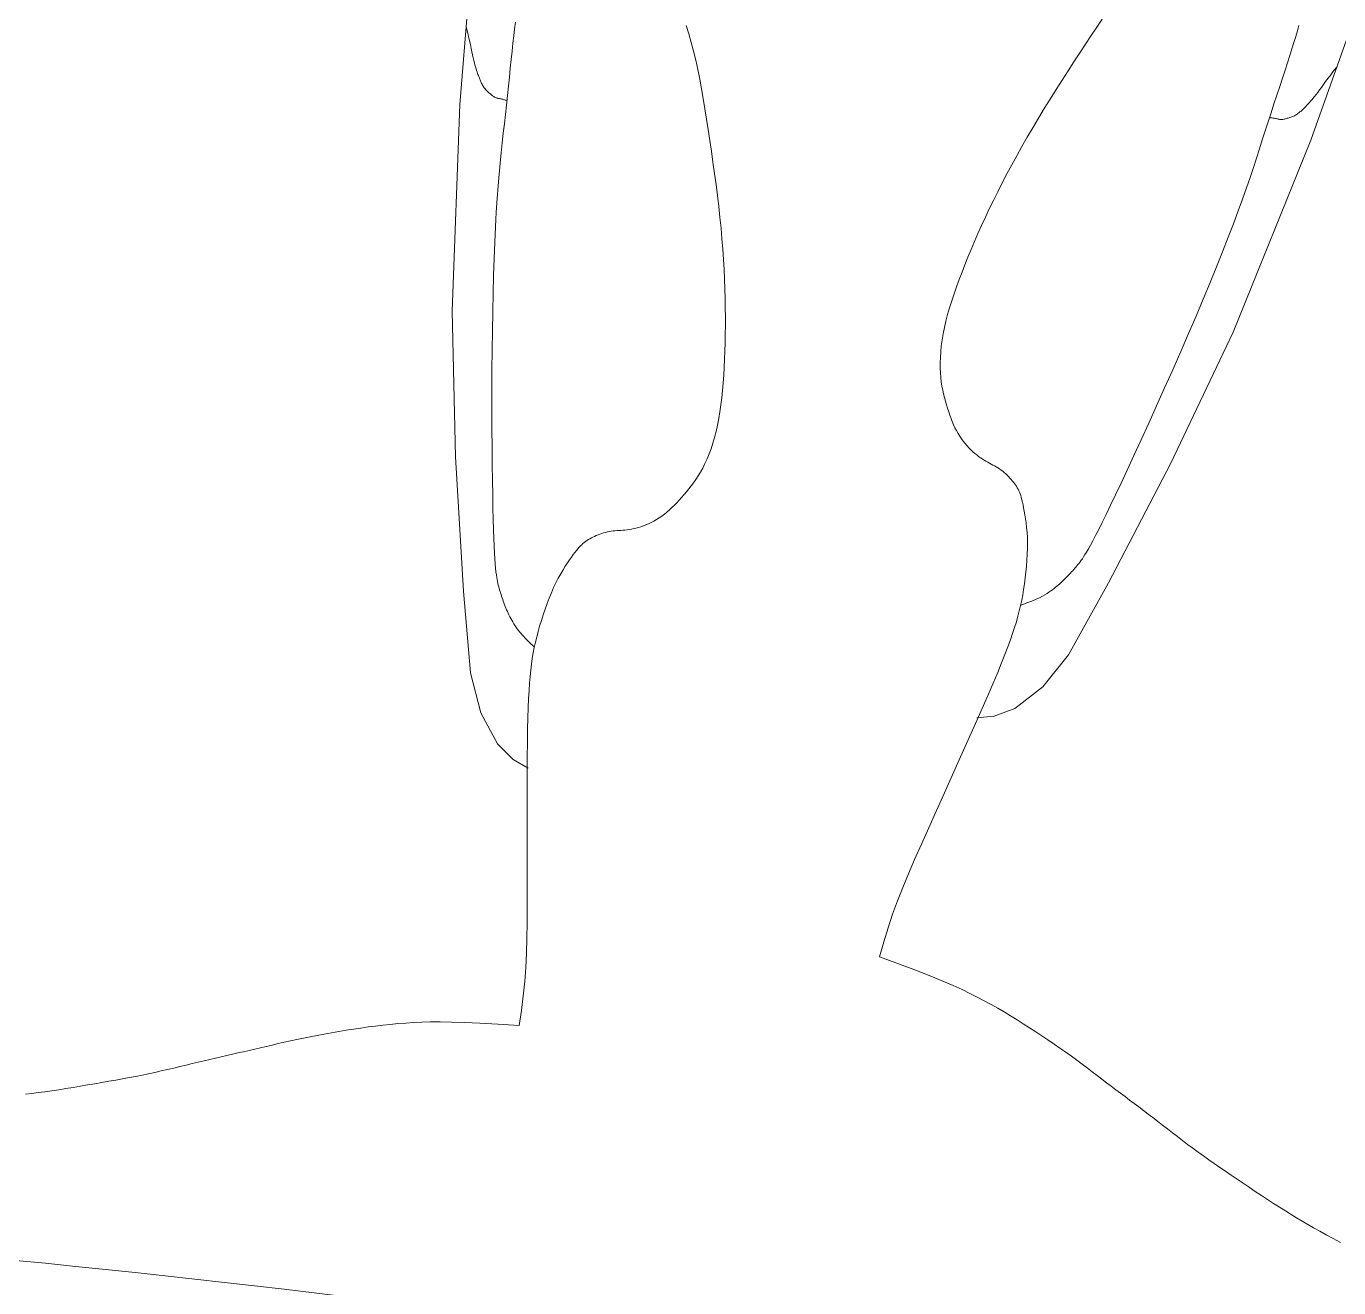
# Model space of a CAD drawing. Header units: millimetres. Extents: x 580 to 1830, y 656 to 1501.
# Drawn here: x 735.82 to 755.39, y 1367.17 to 1385.98 of the extents above; entities that cross this region are included whole.
import ezdxf

# ---------------------------------------------------------------- set-up
doc = ezdxf.new("R2010")
doc.units = ezdxf.units.MM
doc.layers.add('cableado telecomunicaciones', color=7, linetype='Continuous', true_color=0xe679fc)
doc.layers.add('instalacion electrica', color=160, linetype='Continuous', lineweight=30)
doc.layers.add('mobiliario', color=253, linetype='Continuous', lineweight=15)

# ---------------------------------------------------------------- blocks, each defined once
blk = doc.blocks.new('bloque nuevo reunion')
at = {"color": 253}
for p, q in [((2.85307, -0.26968, 0), (2.85614, -0.23125, 0)), ((2.87309, -0.23998, 0), (2.8728, -0.24235, 0)), ((2.93568, -0.24419, 0), (2.93475, -0.24118, 0)), ((3.08284, -0.24183, 0), (3.08486, -0.23891, 0)), ((3.1558, -0.24124, 0), (3.15523, -0.24317, 0)), ((2.8558, -0.24347, 0), (2.85531, -0.24168, 0)), ((2.85623, -0.24513, 0), (2.8558, -0.24347, 0)), ((2.85659, -0.24668, 0), (2.85623, -0.24513, 0)), ((2.87251, -0.24488, 0), (2.87221, -0.24756, 0)), ((2.8728, -0.24235, 0), (2.87251, -0.24488, 0)), ((2.93657, -0.2473, 0), (2.93568, -0.24419, 0)), ((3.07877, -0.24792, 0), (3.08081, -0.24484, 0)), ((3.08081, -0.24484, 0), (3.08284, -0.24183, 0)), ((3.15462, -0.24521, 0), (3.15397, -0.24736, 0)), ((3.15523, -0.24317, 0), (3.15462, -0.24521, 0)), ((2.85691, -0.24812, 0), (2.85659, -0.24668, 0)), ((2.85719, -0.24945, 0), (2.85691, -0.24812, 0)), ((2.85744, -0.25068, 0), (2.85719, -0.24945, 0)), ((2.85766, -0.25181, 0), (2.85744, -0.25068, 0)), ((2.8719, -0.25043, 0), (2.87158, -0.25344, 0)), ((2.87221, -0.24756, 0), (2.8719, -0.25043, 0)), ((2.93741, -0.2505, 0), (2.93657, -0.2473, 0)), ((2.93819, -0.25377, 0), (2.93741, -0.2505, 0)), ((3.0767, -0.25108, 0), (3.07877, -0.24792, 0)), ((3.15326, -0.24964, 0), (3.1525, -0.25207, 0)), ((3.15397, -0.24736, 0), (3.15326, -0.24964, 0)), ((3.16009, -0.28265, 0), (3.17301, -0.24632, 0)), ((2.85788, -0.25285, 0), (2.85766, -0.25181, 0)), ((2.8581, -0.2538, 0), (2.85788, -0.25285, 0)), ((2.85832, -0.25467, 0), (2.8581, -0.2538, 0)), ((2.85853, -0.25546, 0), (2.85832, -0.25467, 0)), ((2.85873, -0.25618, 0), (2.85853, -0.25546, 0)), ((2.87158, -0.25344, 0), (2.87126, -0.25659, 0)), ((2.93892, -0.25712, 0), (2.93819, -0.25377, 0)), ((3.0725, -0.25761, 0), (3.07461, -0.25431, 0)), ((3.07461, -0.25431, 0), (3.0767, -0.25108, 0)), ((3.15168, -0.25464, 0), (3.15079, -0.25738, 0)), ((3.1525, -0.25207, 0), (3.15168, -0.25464, 0)), ((2.85893, -0.25682, 0), (2.85873, -0.25618, 0)), ((2.85912, -0.25741, 0), (2.85893, -0.25682, 0)), ((2.8593, -0.25794, 0), (2.85912, -0.25741, 0)), ((2.85946, -0.25841, 0), (2.8593, -0.25794, 0)), ((2.85961, -0.25885, 0), (2.85946, -0.25841, 0)), ((2.85975, -0.25924, 0), (2.85961, -0.25885, 0)), ((2.85988, -0.2596, 0), (2.85975, -0.25924, 0)), ((2.86, -0.25993, 0), (2.85988, -0.2596, 0)), ((2.86012, -0.26025, 0), (2.86, -0.25993, 0)), ((2.86024, -0.26055, 0), (2.86012, -0.26025, 0)), ((2.87093, -0.25983, 0), (2.87058, -0.26315, 0)), ((2.87126, -0.25659, 0), (2.87093, -0.25983, 0)), ((2.93961, -0.26054, 0), (2.93892, -0.25712, 0)), ((3.07036, -0.26096, 0), (3.0725, -0.25761, 0)), ((3.14984, -0.26026, 0), (3.14885, -0.26326, 0)), ((3.15079, -0.25738, 0), (3.14984, -0.26026, 0)), ((3.16541, -0.26141, 0), (3.16629, -0.26022, 0)), ((3.16629, -0.26022, 0), (3.16725, -0.25896, 0)), ((3.16725, -0.25896, 0), (3.16832, -0.25761, 0)), ((3.16832, -0.25761, 0), (3.16951, -0.25619, 0)), ((2.86036, -0.26085, 0), (2.86024, -0.26055, 0)), ((2.86049, -0.26115, 0), (2.86036, -0.26085, 0)), ((2.86062, -0.26147, 0), (2.86049, -0.26115, 0)), ((2.86077, -0.26178, 0), (2.86062, -0.26147, 0)), ((2.86092, -0.26211, 0), (2.86077, -0.26178, 0)), ((2.86108, -0.26243, 0), (2.86092, -0.26211, 0)), ((2.86126, -0.26275, 0), (2.86108, -0.26243, 0)), ((2.86145, -0.26307, 0), (2.86126, -0.26275, 0)), ((2.86164, -0.26338, 0), (2.86145, -0.26307, 0)), ((2.86185, -0.26368, 0), (2.86164, -0.26338, 0)), ((2.86208, -0.26397, 0), (2.86185, -0.26368, 0)), ((2.86231, -0.26424, 0), (2.86208, -0.26397, 0)), ((2.86256, -0.26451, 0), (2.86231, -0.26424, 0)), ((2.86281, -0.26476, 0), (2.86256, -0.26451, 0)), ((2.86306, -0.26501, 0), (2.86281, -0.26476, 0)), ((2.86332, -0.26524, 0), (2.86306, -0.26501, 0)), ((2.87058, -0.26315, 0), (2.87023, -0.26652, 0)), ((2.94026, -0.26404, 0), (2.93961, -0.26054, 0)), ((2.94088, -0.26761, 0), (2.94026, -0.26404, 0)), ((3.06606, -0.26777, 0), (3.06821, -0.26435, 0)), ((3.06821, -0.26435, 0), (3.07036, -0.26096, 0)), ((3.14885, -0.26326, 0), (3.14783, -0.26636, 0)), ((3.16258, -0.26533, 0), (3.16321, -0.26447, 0)), ((3.16321, -0.26447, 0), (3.16388, -0.26353, 0)), ((3.16388, -0.26353, 0), (3.16461, -0.26251, 0)), ((3.16461, -0.26251, 0), (3.16541, -0.26141, 0)), ((2.85027, -0.34434, 0), (2.85307, -0.26968, 0)), ((2.86358, -0.26547, 0), (2.86332, -0.26524, 0)), ((2.86384, -0.2657, 0), (2.86358, -0.26547, 0)), ((2.8641, -0.26592, 0), (2.86384, -0.2657, 0)), ((2.86436, -0.26614, 0), (2.8641, -0.26592, 0)), ((2.86461, -0.26635, 0), (2.86436, -0.26614, 0)), ((2.86486, -0.26654, 0), (2.86461, -0.26635, 0)), ((2.86511, -0.26673, 0), (2.86486, -0.26654, 0)), ((2.86535, -0.26689, 0), (2.86511, -0.26673, 0)), ((2.86559, -0.26704, 0), (2.86535, -0.26689, 0)), ((2.86582, -0.26716, 0), (2.86559, -0.26704, 0)), ((2.86605, -0.26727, 0), (2.86582, -0.26716, 0)), ((2.86628, -0.26735, 0), (2.86605, -0.26727, 0)), ((2.8665, -0.26741, 0), (2.86628, -0.26735, 0)), ((2.86673, -0.26747, 0), (2.8665, -0.26741, 0)), ((2.86696, -0.26751, 0), (2.86673, -0.26747, 0)), ((2.86719, -0.26756, 0), (2.86696, -0.26751, 0)), ((2.86744, -0.2676, 0), (2.86719, -0.26756, 0)), ((2.86769, -0.26765, 0), (2.86744, -0.2676, 0)), ((2.86796, -0.26771, 0), (2.86769, -0.26765, 0)), ((2.86823, -0.26778, 0), (2.86796, -0.26771, 0)), ((2.86852, -0.26785, 0), (2.86823, -0.26778, 0)), ((2.86881, -0.26793, 0), (2.86852, -0.26785, 0)), ((2.86912, -0.26802, 0), (2.86881, -0.26793, 0)), ((2.86942, -0.26811, 0), (2.86912, -0.26802, 0)), ((2.86973, -0.2682, 0), (2.86942, -0.26811, 0)), ((2.87005, -0.26829, 0), (2.86973, -0.2682, 0)), ((2.87023, -0.26652, 0), (2.86987, -0.26992, 0)), ((2.94149, -0.27126, 0), (2.94088, -0.26761, 0)), ((3.06394, -0.27121, 0), (3.06606, -0.26777, 0)), ((3.14678, -0.26953, 0), (3.14572, -0.27275, 0)), ((3.14783, -0.26636, 0), (3.14678, -0.26953, 0)), ((3.15855, -0.27009, 0), (3.15887, -0.26976, 0)), ((3.15887, -0.26976, 0), (3.15921, -0.26939, 0)), ((3.15921, -0.26939, 0), (3.15959, -0.26898, 0)), ((3.15959, -0.26898, 0), (3.16, -0.26852, 0)), ((3.16, -0.26852, 0), (3.16045, -0.26801, 0)), ((3.16045, -0.26801, 0), (3.16093, -0.26744, 0)), ((3.16093, -0.26744, 0), (3.16145, -0.26681, 0)), ((3.16145, -0.26681, 0), (3.162, -0.26611, 0)), ((3.162, -0.26611, 0), (3.16258, -0.26533, 0)), ((2.8695, -0.27331, 0), (2.86912, -0.27669, 0)), ((2.86987, -0.26992, 0), (2.8695, -0.27331, 0)), ((2.94208, -0.27499, 0), (2.94149, -0.27126, 0)), ((3.06184, -0.27465, 0), (3.06394, -0.27121, 0)), ((3.14572, -0.27275, 0), (3.14466, -0.276, 0)), ((3.14517, -0.27444, 0), (3.14549, -0.27448, 0)), ((3.14549, -0.27448, 0), (3.14581, -0.27453, 0)), ((3.14581, -0.27453, 0), (3.14613, -0.27457, 0)), ((3.14613, -0.27457, 0), (3.14644, -0.27462, 0)), ((3.14644, -0.27462, 0), (3.14674, -0.27466, 0)), ((3.15156, -0.27471, 0), (3.15189, -0.27461, 0)), ((3.15189, -0.27461, 0), (3.15222, -0.27451, 0)), ((3.15222, -0.27451, 0), (3.15255, -0.27441, 0)), ((3.15255, -0.27441, 0), (3.15289, -0.2743, 0)), ((3.15289, -0.2743, 0), (3.15322, -0.27418, 0)), ((3.15322, -0.27418, 0), (3.15355, -0.27405, 0)), ((3.15355, -0.27405, 0), (3.15388, -0.27391, 0)), ((3.15388, -0.27391, 0), (3.15421, -0.27375, 0)), ((3.15421, -0.27375, 0), (3.15453, -0.27358, 0)), ((3.15453, -0.27358, 0), (3.15484, -0.2734, 0)), ((3.15484, -0.2734, 0), (3.15515, -0.2732, 0)), ((3.15515, -0.2732, 0), (3.15545, -0.27298, 0)), ((3.15545, -0.27298, 0), (3.15574, -0.27276, 0)), ((3.15574, -0.27276, 0), (3.15603, -0.27253, 0)), ((3.15603, -0.27253, 0), (3.1563, -0.2723, 0)), ((3.1563, -0.2723, 0), (3.15656, -0.27207, 0)), ((3.15656, -0.27207, 0), (3.15681, -0.27184, 0)), ((3.15681, -0.27184, 0), (3.15705, -0.27161, 0)), ((3.15705, -0.27161, 0), (3.15729, -0.27139, 0)), ((3.15729, -0.27139, 0), (3.15752, -0.27116, 0)), ((3.15752, -0.27116, 0), (3.15776, -0.27092, 0)), ((3.15776, -0.27092, 0), (3.158, -0.27066, 0)), ((3.158, -0.27066, 0), (3.15827, -0.27039, 0)), ((3.15827, -0.27039, 0), (3.15855, -0.27009, 0)), ((2.86912, -0.27669, 0), (2.86874, -0.28009, 0)), ((2.94266, -0.27879, 0), (2.94208, -0.27499, 0)), ((2.94325, -0.28266, 0), (2.94266, -0.27879, 0)), ((3.05778, -0.2815, 0), (3.05978, -0.27809, 0)), ((3.05978, -0.27809, 0), (3.06184, -0.27465, 0)), ((3.14361, -0.27924, 0), (3.14258, -0.28248, 0)), ((3.14466, -0.276, 0), (3.14361, -0.27924, 0)), ((3.14674, -0.27466, 0), (3.14703, -0.27471, 0)), ((3.14703, -0.27471, 0), (3.14731, -0.27476, 0)), ((3.14731, -0.27476, 0), (3.14758, -0.27482, 0)), ((3.14758, -0.27482, 0), (3.14783, -0.27488, 0)), ((3.14783, -0.27488, 0), (3.14807, -0.27494, 0)), ((3.14807, -0.27494, 0), (3.14831, -0.27499, 0)), ((3.14831, -0.27499, 0), (3.14854, -0.27504, 0)), ((3.14854, -0.27504, 0), (3.14876, -0.27509, 0)), ((3.14876, -0.27509, 0), (3.149, -0.27512, 0)), ((3.149, -0.27512, 0), (3.14924, -0.27514, 0)), ((3.14924, -0.27514, 0), (3.14949, -0.27514, 0)), ((3.14949, -0.27514, 0), (3.14975, -0.27512, 0)), ((3.14975, -0.27512, 0), (3.15003, -0.27508, 0)), ((3.15003, -0.27508, 0), (3.15032, -0.27503, 0)), ((3.15032, -0.27503, 0), (3.15061, -0.27497, 0)), ((3.15061, -0.27497, 0), (3.15092, -0.27489, 0)), ((3.15092, -0.27489, 0), (3.15124, -0.2748, 0)), ((3.15124, -0.2748, 0), (3.15156, -0.27471, 0)), ((2.86835, -0.28356, 0), (2.86796, -0.28714, 0)), ((2.86874, -0.28009, 0), (2.86835, -0.28356, 0)), ((2.94383, -0.2866, 0), (2.94325, -0.28266, 0)), ((3.05584, -0.28488, 0), (3.05778, -0.2815, 0)), ((3.1321, -0.35193, 0), (3.16009, -0.28265, 0)), ((3.14258, -0.28248, 0), (3.14154, -0.28574, 0)), ((2.86796, -0.28714, 0), (2.86758, -0.2909, 0)), ((2.9444, -0.29057, 0), (2.94383, -0.2866, 0)), ((3.05216, -0.29153, 0), (3.05397, -0.28822, 0)), ((3.05397, -0.28822, 0), (3.05584, -0.28488, 0)), ((3.14154, -0.28574, 0), (3.14047, -0.28906, 0)), ((2.86758, -0.2909, 0), (2.86721, -0.29487, 0)), ((2.94496, -0.29457, 0), (2.9444, -0.29057, 0)), ((3.05042, -0.29479, 0), (3.05216, -0.29153, 0)), ((3.13936, -0.29249, 0), (3.13817, -0.29607, 0)), ((3.14047, -0.28906, 0), (3.13936, -0.29249, 0)), ((2.86721, -0.29487, 0), (2.86686, -0.29911, 0)), ((2.94549, -0.29858, 0), (2.94496, -0.29457, 0)), ((3.04713, -0.30119, 0), (3.04874, -0.29802, 0)), ((3.04874, -0.29802, 0), (3.05042, -0.29479, 0)), ((3.13817, -0.29607, 0), (3.13688, -0.29985, 0)), ((2.86686, -0.29911, 0), (2.86653, -0.30366, 0)), ((2.946, -0.30258, 0), (2.94549, -0.29858, 0)), ((2.94647, -0.30655, 0), (2.946, -0.30258, 0)), ((3.04558, -0.30432, 0), (3.04713, -0.30119, 0)), ((3.13688, -0.29985, 0), (3.13547, -0.30386, 0)), ((2.86653, -0.30366, 0), (2.86621, -0.30857, 0)), ((2.9469, -0.31049, 0), (2.94647, -0.30655, 0)), ((3.04267, -0.31042, 0), (3.04409, -0.3074, 0)), ((3.04409, -0.3074, 0), (3.04558, -0.30432, 0)), ((3.13547, -0.30386, 0), (3.13391, -0.30815, 0)), ((2.86621, -0.30857, 0), (2.86593, -0.31382, 0)), ((2.94729, -0.31436, 0), (2.9469, -0.31049, 0)), ((3.04131, -0.3134, 0), (3.04267, -0.31042, 0)), ((3.13391, -0.30815, 0), (3.13219, -0.31276, 0)), ((2.86593, -0.31382, 0), (2.86567, -0.31939, 0)), ((2.94763, -0.31818, 0), (2.94729, -0.31436, 0)), ((3.03875, -0.3192, 0), (3.04, -0.31632, 0)), ((3.04, -0.31632, 0), (3.04131, -0.3134, 0)), ((3.13219, -0.31276, 0), (3.1303, -0.31766, 0)), ((2.86567, -0.31939, 0), (2.86543, -0.32526, 0)), ((2.94792, -0.32194, 0), (2.94763, -0.31818, 0)), ((2.94818, -0.32563, 0), (2.94792, -0.32194, 0)), ((3.03755, -0.32203, 0), (3.03875, -0.3192, 0)), ((3.1303, -0.31766, 0), (3.12826, -0.32286, 0)), ((2.86543, -0.32526, 0), (2.86523, -0.33142, 0)), ((2.94839, -0.32925, 0), (2.94818, -0.32563, 0)), ((3.0353, -0.32755, 0), (3.0364, -0.32481, 0)), ((3.0364, -0.32481, 0), (3.03755, -0.32203, 0)), ((3.12826, -0.32286, 0), (3.12607, -0.32831, 0)), ((2.86523, -0.33142, 0), (2.86505, -0.33784, 0)), ((2.94856, -0.33281, 0), (2.94839, -0.32925, 0)), ((3.03325, -0.3329, 0), (3.03425, -0.33025, 0)), ((3.03425, -0.33025, 0), (3.0353, -0.32755, 0)), ((3.12607, -0.32831, 0), (3.12374, -0.33401, 0)), ((2.94869, -0.3363, 0), (2.94856, -0.33281, 0)), ((3.03138, -0.33808, 0), (3.03229, -0.33551, 0)), ((3.03229, -0.33551, 0), (3.03325, -0.3329, 0)), ((3.12374, -0.33401, 0), (3.12127, -0.33994, 0)), ((2.86505, -0.33784, 0), (2.86491, -0.3445, 0)), ((2.94879, -0.33972, 0), (2.94869, -0.3363, 0)), ((2.94885, -0.34306, 0), (2.94879, -0.33972, 0)), ((3.02977, -0.34308, 0), (3.03054, -0.34061, 0)), ((3.03054, -0.34061, 0), (3.03138, -0.33808, 0)), ((3.12127, -0.33994, 0), (3.11868, -0.34608, 0)), ((2.85149, -0.39689, 0), (2.85027, -0.34434, 0)), ((2.86491, -0.3445, 0), (2.86479, -0.35138, 0)), ((2.94888, -0.34633, 0), (2.94885, -0.34306, 0)), ((3.02843, -0.34789, 0), (3.02906, -0.34551, 0)), ((3.02906, -0.34551, 0), (3.02977, -0.34308, 0)), ((2.94884, -0.35267, 0), (2.94888, -0.34953, 0)), ((2.94888, -0.34953, 0), (2.94888, -0.34633, 0)), ((3.02743, -0.3525, 0), (3.02789, -0.35022, 0)), ((3.02789, -0.35022, 0), (3.02843, -0.34789, 0)), ((3.11868, -0.34608, 0), (3.11597, -0.3524, 0)), ((2.86479, -0.35138, 0), (2.86471, -0.35844, 0)), ((2.94878, -0.35574, 0), (2.94884, -0.35267, 0)), ((3.02677, -0.35688, 0), (3.02706, -0.35472, 0)), ((3.02706, -0.35472, 0), (3.02743, -0.3525, 0)), ((3.10949, -0.39937, 0), (3.1321, -0.35193, 0)), ((3.11597, -0.3524, 0), (3.11315, -0.35888, 0)), ((2.86471, -0.35844, 0), (2.86466, -0.36561, 0)), ((2.94857, -0.3617, 0), (2.94869, -0.35875, 0)), ((2.94869, -0.35875, 0), (2.94878, -0.35574, 0)), ((3.02642, -0.36099, 0), (3.02656, -0.35897, 0)), ((3.02656, -0.35897, 0), (3.02677, -0.35688, 0)), ((3.11315, -0.35888, 0), (3.11027, -0.36545, 0)), ((2.94826, -0.36743, 0), (2.94842, -0.36459, 0)), ((2.94842, -0.36459, 0), (2.94857, -0.3617, 0)), ((3.02636, -0.36293, 0), (3.02642, -0.36099, 0)), ((3.02636, -0.36479, 0), (3.02636, -0.36293, 0)), ((2.86466, -0.36561, 0), (2.86464, -0.37279, 0)), ((2.94806, -0.3702, 0), (2.94826, -0.36743, 0)), ((3.02644, -0.36656, 0), (3.02636, -0.36479, 0)), ((3.02657, -0.36824, 0), (3.02644, -0.36656, 0)), ((3.02676, -0.36983, 0), (3.02657, -0.36824, 0)), ((3.11027, -0.36545, 0), (3.10735, -0.37201, 0)), ((2.86464, -0.37279, 0), (2.86464, -0.37988, 0)), ((2.94757, -0.37556, 0), (2.94783, -0.37292, 0)), ((2.94783, -0.37292, 0), (2.94806, -0.3702, 0)), ((3.027, -0.37134, 0), (3.02676, -0.36983, 0)), ((3.02728, -0.3728, 0), (3.027, -0.37134, 0)), ((3.02759, -0.37419, 0), (3.02728, -0.3728, 0)), ((3.10735, -0.37201, 0), (3.10445, -0.37847, 0)), ((2.94691, -0.38065, 0), (2.94727, -0.37814, 0)), ((2.94727, -0.37814, 0), (2.94757, -0.37556, 0)), ((3.02794, -0.37553, 0), (3.02759, -0.37419, 0)), ((3.0283, -0.37684, 0), (3.02794, -0.37553, 0)), ((3.02867, -0.37812, 0), (3.0283, -0.37684, 0)), ((3.02906, -0.37938, 0), (3.02867, -0.37812, 0)), ((3.10445, -0.37847, 0), (3.10161, -0.38476, 0)), ((2.86464, -0.37988, 0), (2.86466, -0.38678, 0)), ((2.94606, -0.38542, 0), (2.94651, -0.38308, 0)), ((2.94651, -0.38308, 0), (2.94691, -0.38065, 0)), ((3.02945, -0.38061, 0), (3.02906, -0.37938, 0)), ((3.02986, -0.38183, 0), (3.02945, -0.38061, 0)), ((3.03028, -0.38301, 0), (3.02986, -0.38183, 0)), ((3.03073, -0.38417, 0), (3.03028, -0.38301, 0)), ((2.86466, -0.38678, 0), (2.8647, -0.39339, 0)), ((2.94497, -0.38987, 0), (2.94554, -0.38769, 0)), ((2.94554, -0.38769, 0), (2.94606, -0.38542, 0)), ((3.0312, -0.38529, 0), (3.03073, -0.38417, 0)), ((3.03171, -0.38638, 0), (3.0312, -0.38529, 0)), ((3.03224, -0.38744, 0), (3.03171, -0.38638, 0)), ((3.03281, -0.38845, 0), (3.03224, -0.38744, 0)), ((3.10161, -0.38476, 0), (3.09887, -0.39078, 0)), ((2.94369, -0.39395, 0), (2.94435, -0.39196, 0)), ((2.94435, -0.39196, 0), (2.94497, -0.38987, 0)), ((3.03342, -0.38943, 0), (3.03281, -0.38845, 0)), ((3.03405, -0.39037, 0), (3.03342, -0.38943, 0)), ((3.0347, -0.39126, 0), (3.03405, -0.39037, 0)), ((3.03538, -0.39211, 0), (3.0347, -0.39126, 0)), ((3.03606, -0.39291, 0), (3.03538, -0.39211, 0)), ((3.03676, -0.39367, 0), (3.03606, -0.39291, 0)), ((3.09887, -0.39078, 0), (3.09626, -0.39644, 0)), ((2.85434, -0.44534, 0), (2.85149, -0.39689, 0)), ((2.8647, -0.39339, 0), (2.86476, -0.39962, 0)), ((2.94149, -0.39934, 0), (2.94225, -0.39765, 0)), ((2.94225, -0.39765, 0), (2.94299, -0.39585, 0)), ((2.94299, -0.39585, 0), (2.94369, -0.39395, 0)), ((3.03745, -0.39438, 0), (3.03676, -0.39367, 0)), ((3.03815, -0.39504, 0), (3.03745, -0.39438, 0)), ((3.03884, -0.39565, 0), (3.03815, -0.39504, 0)), ((3.03953, -0.39621, 0), (3.03884, -0.39565, 0)), ((3.04021, -0.39674, 0), (3.03953, -0.39621, 0)), ((3.04089, -0.39722, 0), (3.04021, -0.39674, 0)), ((3.04156, -0.39767, 0), (3.04089, -0.39722, 0)), ((3.04223, -0.39809, 0), (3.04156, -0.39767, 0)), ((3.09626, -0.39644, 0), (3.09384, -0.40166, 0)), ((2.86476, -0.39962, 0), (2.86483, -0.40538, 0)), ((2.93907, -0.40378, 0), (2.93989, -0.4024, 0)), ((2.93989, -0.4024, 0), (2.9407, -0.40093, 0)), ((2.9407, -0.40093, 0), (2.94149, -0.39934, 0)), ((3.04288, -0.39848, 0), (3.04223, -0.39809, 0)), ((3.04353, -0.39884, 0), (3.04288, -0.39848, 0)), ((3.04416, -0.39919, 0), (3.04353, -0.39884, 0)), ((3.04479, -0.39952, 0), (3.04416, -0.39919, 0)), ((3.04541, -0.39985, 0), (3.04479, -0.39952, 0)), ((3.04602, -0.40018, 0), (3.04541, -0.39985, 0)), ((3.04662, -0.40052, 0), (3.04602, -0.40018, 0)), ((3.04721, -0.40088, 0), (3.04662, -0.40052, 0)), ((3.04779, -0.40126, 0), (3.04721, -0.40088, 0)), ((3.04836, -0.40168, 0), (3.04779, -0.40126, 0)), ((3.04893, -0.40211, 0), (3.04836, -0.40168, 0)), ((3.04948, -0.40258, 0), (3.04893, -0.40211, 0)), ((3.08707, -0.44242, 0), (3.10949, -0.39937, 0)), ((3.09384, -0.40166, 0), (3.09164, -0.40638, 0)), ((2.86483, -0.40538, 0), (2.86491, -0.41058, 0)), ((2.93652, -0.40741, 0), (2.93738, -0.40627, 0)), ((2.93738, -0.40627, 0), (2.93823, -0.40506, 0)), ((2.93823, -0.40506, 0), (2.93907, -0.40378, 0)), ((3.05001, -0.40305, 0), (3.04948, -0.40258, 0)), ((3.05053, -0.40354, 0), (3.05001, -0.40305, 0)), ((3.05103, -0.40404, 0), (3.05053, -0.40354, 0)), ((3.0515, -0.40454, 0), (3.05103, -0.40404, 0)), ((3.05195, -0.40505, 0), (3.0515, -0.40454, 0)), ((3.05238, -0.40554, 0), (3.05195, -0.40505, 0)), ((3.05278, -0.40604, 0), (3.05238, -0.40554, 0)), ((3.05316, -0.40653, 0), (3.05278, -0.40604, 0)), ((3.05351, -0.40703, 0), (3.05316, -0.40653, 0)), ((3.05384, -0.40753, 0), (3.05351, -0.40703, 0)), ((3.09164, -0.40638, 0), (3.08964, -0.4106, 0)), ((2.86491, -0.41058, 0), (2.86501, -0.41525, 0)), ((2.9322, -0.41252, 0), (2.93306, -0.41155, 0)), ((2.93306, -0.41155, 0), (2.93393, -0.41056, 0)), ((2.93393, -0.41056, 0), (2.93479, -0.40955, 0)), ((2.93479, -0.40955, 0), (2.93566, -0.4085, 0)), ((2.93566, -0.4085, 0), (2.93652, -0.40741, 0)), ((3.05415, -0.40805, 0), (3.05384, -0.40753, 0)), ((3.05444, -0.40857, 0), (3.05415, -0.40805, 0)), ((3.05471, -0.40911, 0), (3.05444, -0.40857, 0)), ((3.05496, -0.40967, 0), (3.05471, -0.40911, 0)), ((3.05519, -0.41027, 0), (3.05496, -0.40967, 0)), ((3.05542, -0.41091, 0), (3.05519, -0.41027, 0)), ((3.05563, -0.4116, 0), (3.05542, -0.41091, 0)), ((3.05584, -0.41238, 0), (3.05563, -0.4116, 0)), ((3.08964, -0.4106, 0), (3.08785, -0.41435, 0)), ((2.86501, -0.41525, 0), (2.86511, -0.4194, 0)), ((2.92778, -0.41686, 0), (2.92869, -0.41607, 0)), ((2.92869, -0.41607, 0), (2.92958, -0.41523, 0)), ((2.92958, -0.41523, 0), (2.93046, -0.41436, 0)), ((2.93046, -0.41436, 0), (2.93133, -0.41345, 0)), ((2.93133, -0.41345, 0), (2.9322, -0.41252, 0)), ((3.05605, -0.41324, 0), (3.05584, -0.41238, 0)), ((3.05626, -0.41419, 0), (3.05605, -0.41324, 0)), ((3.05648, -0.41527, 0), (3.05626, -0.41419, 0)), ((3.05671, -0.41647, 0), (3.05648, -0.41527, 0)), ((3.05694, -0.41779, 0), (3.05671, -0.41647, 0)), ((3.08785, -0.41435, 0), (3.08625, -0.41766, 0)), ((2.86511, -0.4194, 0), (2.86522, -0.42308, 0)), ((2.92019, -0.42144, 0), (2.92113, -0.42104, 0)), ((2.92113, -0.42104, 0), (2.92209, -0.42058, 0)), ((2.92209, -0.42058, 0), (2.92305, -0.42008, 0)), ((2.92305, -0.42008, 0), (2.92401, -0.41954, 0)), ((2.92401, -0.41954, 0), (2.92497, -0.41894, 0)), ((2.92497, -0.41894, 0), (2.92592, -0.41829, 0)), ((2.92592, -0.41829, 0), (2.92686, -0.4176, 0)), ((2.92686, -0.4176, 0), (2.92778, -0.41686, 0)), ((3.05716, -0.41922, 0), (3.05694, -0.41779, 0)), ((3.05737, -0.42077, 0), (3.05716, -0.41922, 0)), ((3.05755, -0.42243, 0), (3.05737, -0.42077, 0)), ((3.08482, -0.42057, 0), (3.08355, -0.4231, 0)), ((3.08625, -0.41766, 0), (3.08482, -0.42057, 0)), ((2.86522, -0.42308, 0), (2.86533, -0.42632, 0)), ((2.89996, -0.42647, 0), (2.90051, -0.42617, 0)), ((2.90051, -0.42617, 0), (2.90108, -0.42588, 0)), ((2.90108, -0.42588, 0), (2.90167, -0.4256, 0)), ((2.90167, -0.4256, 0), (2.90229, -0.42533, 0)), ((2.90229, -0.42533, 0), (2.90293, -0.42507, 0)), ((2.90293, -0.42507, 0), (2.90359, -0.42482, 0)), ((2.90359, -0.42482, 0), (2.90426, -0.42458, 0)), ((2.90426, -0.42458, 0), (2.90494, -0.42436, 0)), ((2.90494, -0.42436, 0), (2.90563, -0.42417, 0)), ((2.90563, -0.42417, 0), (2.90632, -0.424, 0)), ((2.90632, -0.424, 0), (2.90702, -0.42386, 0)), ((2.90702, -0.42386, 0), (2.9077, -0.42375, 0)), ((2.9077, -0.42375, 0), (2.90839, -0.42366, 0)), ((2.90839, -0.42366, 0), (2.90908, -0.4236, 0)), ((2.90908, -0.4236, 0), (2.90977, -0.42354, 0)), ((2.90977, -0.42354, 0), (2.91047, -0.42349, 0)), ((2.91047, -0.42349, 0), (2.91117, -0.42345, 0)), ((2.91117, -0.42345, 0), (2.9119, -0.42339, 0)), ((2.9119, -0.42339, 0), (2.91263, -0.42332, 0)), ((2.91263, -0.42332, 0), (2.91339, -0.42324, 0)), ((2.91339, -0.42324, 0), (2.91417, -0.42313, 0)), ((2.91417, -0.42313, 0), (2.91497, -0.42299, 0)), ((2.91497, -0.42299, 0), (2.91578, -0.42282, 0)), ((2.91578, -0.42282, 0), (2.91662, -0.42263, 0)), ((2.91662, -0.42263, 0), (2.91748, -0.42239, 0)), ((2.91748, -0.42239, 0), (2.91836, -0.42212, 0)), ((2.91836, -0.42212, 0), (2.91927, -0.4218, 0)), ((2.91927, -0.4218, 0), (2.92019, -0.42144, 0)), ((3.0577, -0.42418, 0), (3.05755, -0.42243, 0)), ((3.05781, -0.42602, 0), (3.0577, -0.42418, 0)), ((3.05786, -0.42796, 0), (3.05781, -0.42602, 0)), ((3.08243, -0.4253, 0), (3.08145, -0.42718, 0)), ((3.08355, -0.4231, 0), (3.08243, -0.4253, 0)), ((2.86533, -0.42632, 0), (2.86545, -0.42916, 0)), ((2.86545, -0.42916, 0), (2.86558, -0.43161, 0)), ((2.89458, -0.4314, 0), (2.89513, -0.4307, 0)), ((2.89513, -0.4307, 0), (2.89563, -0.43008, 0)), ((2.89563, -0.43008, 0), (2.89611, -0.42953, 0)), ((2.89611, -0.42953, 0), (2.89658, -0.42904, 0)), ((2.89658, -0.42904, 0), (2.89703, -0.4286, 0)), ((2.89703, -0.4286, 0), (2.89749, -0.42819, 0)), ((2.89749, -0.42819, 0), (2.89796, -0.4278, 0)), ((2.89796, -0.4278, 0), (2.89844, -0.42744, 0)), ((2.89844, -0.42744, 0), (2.89893, -0.4271, 0)), ((2.89893, -0.4271, 0), (2.89944, -0.42678, 0)), ((2.89944, -0.42678, 0), (2.89996, -0.42647, 0)), ((3.05779, -0.43205, 0), (3.05785, -0.42997, 0)), ((3.05785, -0.42997, 0), (3.05786, -0.42796, 0)), ((3.07984, -0.43012, 0), (3.07918, -0.43126, 0)), ((3.08059, -0.42878, 0), (3.07984, -0.43012, 0)), ((3.08145, -0.42718, 0), (3.08059, -0.42878, 0)), ((2.86558, -0.43161, 0), (2.86571, -0.43373, 0)), ((2.86571, -0.43373, 0), (2.86583, -0.43554, 0)), ((2.86583, -0.43554, 0), (2.86597, -0.43708, 0)), ((2.89111, -0.43641, 0), (2.89191, -0.43519, 0)), ((2.89191, -0.43519, 0), (2.89266, -0.43408, 0)), ((2.89266, -0.43408, 0), (2.89336, -0.43308, 0)), ((2.89336, -0.43308, 0), (2.894, -0.43219, 0)), ((2.894, -0.43219, 0), (2.89458, -0.4314, 0)), ((3.05751, -0.43631, 0), (3.05767, -0.43417, 0)), ((3.05767, -0.43417, 0), (3.05779, -0.43205, 0)), ((3.07646, -0.43528, 0), (3.07608, -0.43576, 0)), ((3.07684, -0.43478, 0), (3.07646, -0.43528, 0)), ((3.07723, -0.43425, 0), (3.07684, -0.43478, 0)), ((3.07765, -0.43367, 0), (3.07723, -0.43425, 0)), ((3.0781, -0.433, 0), (3.07765, -0.43367, 0)), ((3.07861, -0.4322, 0), (3.0781, -0.433, 0)), ((3.07918, -0.43126, 0), (3.07861, -0.4322, 0)), ((2.86597, -0.43708, 0), (2.8661, -0.43838, 0)), ((2.8661, -0.43838, 0), (2.86624, -0.43948, 0)), ((2.86624, -0.43948, 0), (2.86637, -0.44041, 0)), ((2.8886, -0.44071, 0), (2.88945, -0.43917, 0)), ((2.88945, -0.43917, 0), (2.89029, -0.43774, 0)), ((2.89029, -0.43774, 0), (2.89111, -0.43641, 0)), ((3.05706, -0.4406, 0), (3.0573, -0.43846, 0)), ((3.0573, -0.43846, 0), (3.05751, -0.43631, 0)), ((3.07197, -0.44035, 0), (3.07149, -0.44083, 0)), ((3.07243, -0.43987, 0), (3.07197, -0.44035, 0)), ((3.07289, -0.43939, 0), (3.07243, -0.43987, 0)), ((3.07333, -0.43892, 0), (3.07289, -0.43939, 0)), ((3.07376, -0.43845, 0), (3.07333, -0.43892, 0)), ((3.07417, -0.438, 0), (3.07376, -0.43845, 0)), ((3.07456, -0.43756, 0), (3.07417, -0.438, 0)), ((3.07495, -0.43711, 0), (3.07456, -0.43756, 0)), ((3.07533, -0.43667, 0), (3.07495, -0.43711, 0)), ((3.0757, -0.43622, 0), (3.07533, -0.43667, 0)), ((3.07608, -0.43576, 0), (3.0757, -0.43622, 0)), ((2.86637, -0.44041, 0), (2.86651, -0.44121, 0)), ((2.86651, -0.44121, 0), (2.86665, -0.44191, 0)), ((2.86665, -0.44191, 0), (2.8668, -0.44256, 0)), ((2.8668, -0.44256, 0), (2.86694, -0.44317, 0)), ((2.86694, -0.44317, 0), (2.86709, -0.44376, 0)), ((2.86709, -0.44376, 0), (2.86724, -0.44433, 0)), ((2.86724, -0.44433, 0), (2.8674, -0.4449, 0)), ((2.8674, -0.4449, 0), (2.86757, -0.44546, 0)), ((2.88609, -0.44594, 0), (2.88691, -0.4441, 0)), ((2.88691, -0.4441, 0), (2.88775, -0.44235, 0)), ((2.88775, -0.44235, 0), (2.8886, -0.44071, 0)), ((3.05614, -0.44673, 0), (3.05647, -0.44474, 0)), ((3.05647, -0.44474, 0), (3.05678, -0.4427, 0)), ((3.05678, -0.4427, 0), (3.05706, -0.4406, 0)), ((3.06686, -0.44486, 0), (3.06625, -0.4453, 0)), ((3.06743, -0.44443, 0), (3.06686, -0.44486, 0)), ((3.06798, -0.44399, 0), (3.06743, -0.44443, 0)), ((3.06851, -0.44356, 0), (3.06798, -0.44399, 0)), ((3.06903, -0.44313, 0), (3.06851, -0.44356, 0)), ((3.06953, -0.44269, 0), (3.06903, -0.44313, 0)), ((3.07002, -0.44224, 0), (3.06953, -0.44269, 0)), ((3.07052, -0.44178, 0), (3.07002, -0.44224, 0)), ((3.07101, -0.44131, 0), (3.07052, -0.44178, 0)), ((3.07149, -0.44083, 0), (3.07101, -0.44131, 0)), ((3.07269, -0.46831, 0), (3.08707, -0.44242, 0)), ((2.85686, -0.47485, 0), (2.85434, -0.44534, 0)), ((2.86757, -0.44546, 0), (2.86774, -0.44602, 0)), ((2.86774, -0.44602, 0), (2.86792, -0.44659, 0)), ((2.86792, -0.44659, 0), (2.86811, -0.44717, 0)), ((2.86811, -0.44717, 0), (2.86831, -0.44777, 0)), ((2.86831, -0.44777, 0), (2.86852, -0.44838, 0)), ((2.86852, -0.44838, 0), (2.86874, -0.449, 0)), ((2.86874, -0.449, 0), (2.86897, -0.44963, 0)), ((2.86897, -0.44963, 0), (2.8692, -0.45026, 0)), ((2.88381, -0.45186, 0), (2.88454, -0.44984, 0)), ((2.88454, -0.44984, 0), (2.8853, -0.44786, 0)), ((2.8853, -0.44786, 0), (2.88609, -0.44594, 0)), ((3.05537, -0.45058, 0), (3.05577, -0.44866, 0)), ((3.05766, -0.44965, 0), (3.05555, -0.45041, 0)), ((3.05577, -0.44866, 0), (3.05614, -0.44673, 0)), ((3.05945, -0.44895, 0), (3.05766, -0.44965, 0)), ((3.06095, -0.44831, 0), (3.05945, -0.44895, 0)), ((3.06221, -0.44773, 0), (3.06095, -0.44831, 0)), ((3.06326, -0.44719, 0), (3.06221, -0.44773, 0)), ((3.06415, -0.44668, 0), (3.06326, -0.44719, 0)), ((3.06492, -0.4462, 0), (3.06415, -0.44668, 0)), ((3.06561, -0.44574, 0), (3.06492, -0.4462, 0)), ((3.06625, -0.4453, 0), (3.06561, -0.44574, 0)), ((2.8692, -0.45026, 0), (2.86945, -0.4509, 0)), ((2.86945, -0.4509, 0), (2.8697, -0.45153, 0)), ((2.8697, -0.45153, 0), (2.86996, -0.45215, 0)), ((2.86996, -0.45215, 0), (2.87023, -0.45276, 0)), ((2.87023, -0.45276, 0), (2.87051, -0.45337, 0)), ((2.87051, -0.45337, 0), (2.8708, -0.45398, 0)), ((2.8708, -0.45398, 0), (2.87111, -0.45459, 0)), ((2.88247, -0.45595, 0), (2.88312, -0.45391, 0)), ((2.88312, -0.45391, 0), (2.88381, -0.45186, 0)), ((3.05384, -0.45644, 0), (3.05441, -0.45444, 0)), ((3.05441, -0.45444, 0), (3.05491, -0.45249, 0)), ((3.05491, -0.45249, 0), (3.05537, -0.45058, 0)), ((2.87111, -0.45459, 0), (2.87144, -0.4552, 0)), ((2.87144, -0.4552, 0), (2.87178, -0.45583, 0)), ((2.87178, -0.45583, 0), (2.87216, -0.45648, 0)), ((2.87216, -0.45648, 0), (2.87256, -0.45715, 0)), ((2.87256, -0.45715, 0), (2.873, -0.45785, 0)), ((2.873, -0.45785, 0), (2.87351, -0.4586, 0)), ((2.87351, -0.4586, 0), (2.87411, -0.45943, 0)), ((2.8813, -0.45998, 0), (2.88186, -0.45798, 0)), ((2.88186, -0.45798, 0), (2.88247, -0.45595, 0)), ((3.05248, -0.46069, 0), (3.0532, -0.45851, 0)), ((3.0532, -0.45851, 0), (3.05384, -0.45644, 0)), ((2.87411, -0.45943, 0), (2.87485, -0.46036, 0)), ((2.87485, -0.46036, 0), (2.87576, -0.4614, 0)), ((2.87576, -0.4614, 0), (2.87687, -0.4626, 0)), ((2.87687, -0.4626, 0), (2.87822, -0.46397, 0)), ((2.87822, -0.46397, 0), (2.87983, -0.46553, 0)), ((2.87993, -0.46575, 0), (2.88034, -0.46384, 0)), ((2.88034, -0.46384, 0), (2.8808, -0.46193, 0)), ((2.8808, -0.46193, 0), (2.8813, -0.45998, 0)), ((3.05077, -0.4655, 0), (3.05168, -0.463, 0)), ((3.05168, -0.463, 0), (3.05248, -0.46069, 0)), ((2.87922, -0.46967, 0), (2.87956, -0.46769, 0)), ((2.87956, -0.46769, 0), (2.87993, -0.46575, 0)), ((3.04851, -0.47129, 0), (3.04972, -0.46824, 0)), ((3.04972, -0.46824, 0), (3.05077, -0.4655, 0)), ((3.06339, -0.47997, 0), (3.07269, -0.46831, 0)), ((2.87866, -0.47388, 0), (2.87893, -0.47172, 0)), ((2.87893, -0.47172, 0), (2.87922, -0.46967, 0)), ((3.04711, -0.4747, 0), (3.04851, -0.47129, 0)), ((2.86058, -0.4893, 0), (2.85686, -0.47485, 0)), ((2.87821, -0.4786, 0), (2.87842, -0.47616, 0)), ((2.87842, -0.47616, 0), (2.87866, -0.47388, 0)), ((3.04549, -0.47853, 0), (3.04711, -0.4747, 0)), ((2.87785, -0.48419, 0), (2.87802, -0.48125, 0)), ((2.87802, -0.48125, 0), (2.87821, -0.4786, 0)), ((3.04152, -0.48769, 0), (3.04364, -0.48284, 0)), ((3.04364, -0.48284, 0), (3.04549, -0.47853, 0)), ((3.0533, -0.4877, 0), (3.06339, -0.47997, 0)), ((2.87759, -0.49115, 0), (2.87771, -0.48746, 0)), ((2.87771, -0.48746, 0), (2.87785, -0.48419, 0)), ((3.03912, -0.49311, 0), (3.04152, -0.48769, 0)), ((3.04579, -0.4905, 0), (3.0533, -0.4877, 0)), ((2.86663, -0.50047, 0), (2.86058, -0.4893, 0)), ((2.8775, -0.4953, 0), (2.87759, -0.49115, 0)), ((3.03956, -0.49114, 0), (3.04579, -0.4905, 0)), ((2.87743, -0.5, 0), (2.8775, -0.4953, 0)), ((3.0365, -0.49899, 0), (3.03912, -0.49311, 0)), ((2.87233, -0.5061, 0), (2.86663, -0.50047, 0)), ((2.87738, -0.50529, 0), (2.87743, -0.5, 0)), ((3.03371, -0.5052, 0), (3.0365, -0.49899, 0)), ((2.87776, -0.50924, 0), (2.87233, -0.5061, 0)), ((2.87735, -0.51121, 0), (2.87738, -0.50529, 0)), ((3.03082, -0.51162, 0), (3.03371, -0.5052, 0)), ((2.87734, -0.51765, 0), (2.87735, -0.51121, 0)), ((3.0279, -0.51812, 0), (3.03082, -0.51162, 0)), ((2.87734, -0.52446, 0), (2.87734, -0.51765, 0)), ((3.02501, -0.52455, 0), (3.0279, -0.51812, 0)), ((2.87735, -0.5315, 0), (2.87734, -0.52446, 0)), ((3.02221, -0.5308, 0), (3.02501, -0.52455, 0)), ((2.87736, -0.53862, 0), (2.87735, -0.5315, 0)), ((3.01957, -0.53673, 0), (3.02221, -0.5308, 0)), ((2.87736, -0.54568, 0), (2.87736, -0.53862, 0)), ((3.01714, -0.54225, 0), (3.01957, -0.53673, 0)), ((3.01492, -0.54743, 0), (3.01714, -0.54225, 0)), ((2.87736, -0.55252, 0), (2.87736, -0.54568, 0)), ((3.01287, -0.55237, 0), (3.01492, -0.54743, 0)), ((2.87734, -0.55901, 0), (2.87736, -0.55252, 0)), ((3.01097, -0.55719, 0), (3.01287, -0.55237, 0)), ((3.00922, -0.56198, 0), (3.01097, -0.55719, 0)), ((2.8773, -0.56504, 0), (2.87734, -0.55901, 0)), ((3.00757, -0.56686, 0), (3.00922, -0.56198, 0)), ((2.87721, -0.57068, 0), (2.8773, -0.56504, 0)), ((3.00601, -0.57193, 0), (3.00757, -0.56686, 0)), ((2.87706, -0.57603, 0), (2.87721, -0.57068, 0)), ((3.00453, -0.57731, 0), (3.00601, -0.57193, 0)), ((2.87682, -0.58119, 0), (2.87706, -0.57603, 0)), ((3.01172, -0.58, 0), (3.00453, -0.57731, 0)), ((2.87646, -0.58629, 0), (2.87682, -0.58119, 0)), ((3.01782, -0.58235, 0), (3.01172, -0.58, 0)), ((3.02298, -0.58438, 0), (3.01782, -0.58235, 0)), ((2.87597, -0.59141, 0), (2.87646, -0.58629, 0)), ((3.02734, -0.58617, 0), (3.02298, -0.58438, 0)), ((3.03105, -0.58776, 0), (3.02734, -0.58617, 0)), ((2.87531, -0.59668, 0), (2.87597, -0.59141, 0)), ((3.03425, -0.58921, 0), (3.03105, -0.58776, 0)), ((3.03709, -0.59057, 0), (3.03425, -0.58921, 0)), ((3.03972, -0.59188, 0), (3.03709, -0.59057, 0)), ((3.04224, -0.59321, 0), (3.03972, -0.59188, 0)), ((3.04471, -0.59455, 0), (3.04224, -0.59321, 0)), ((3.04711, -0.5959, 0), (3.04471, -0.59455, 0)), ((3.04947, -0.59728, 0), (3.04711, -0.5959, 0)), ((2.83075, -0.60149, 0), (2.83355, -0.60127, 0)), ((2.83355, -0.60127, 0), (2.8364, -0.6011, 0)), ((2.8364, -0.6011, 0), (2.83933, -0.60097, 0)), ((2.83933, -0.60097, 0), (2.84248, -0.60089, 0)), ((2.84248, -0.60089, 0), (2.84599, -0.60088, 0)), ((2.84599, -0.60088, 0), (2.85003, -0.60095, 0)), ((2.85003, -0.60095, 0), (2.85474, -0.6011, 0)), ((2.85474, -0.6011, 0), (2.86028, -0.60135, 0)), ((2.86028, -0.60135, 0), (2.86681, -0.60171, 0)), ((2.87447, -0.60219, 0), (2.87531, -0.59668, 0)), ((3.05179, -0.59867, 0), (3.04947, -0.59728, 0)), ((3.05408, -0.60007, 0), (3.05179, -0.59867, 0)), ((3.05634, -0.6015, 0), (3.05408, -0.60007, 0)), ((2.7991, -0.60621, 0), (2.80161, -0.60572, 0)), ((2.80161, -0.60572, 0), (2.80417, -0.60524, 0)), ((2.80417, -0.60524, 0), (2.80676, -0.60478, 0)), ((2.80676, -0.60478, 0), (2.80937, -0.60432, 0)), ((2.80937, -0.60432, 0), (2.81201, -0.60389, 0)), ((2.81201, -0.60389, 0), (2.81465, -0.60347, 0)), ((2.81465, -0.60347, 0), (2.81729, -0.60307, 0)), ((2.81729, -0.60307, 0), (2.81994, -0.60269, 0)), ((2.81994, -0.60269, 0), (2.82261, -0.60235, 0)), ((2.82261, -0.60235, 0), (2.82529, -0.60203, 0)), ((2.82529, -0.60203, 0), (2.828, -0.60174, 0)), ((2.828, -0.60174, 0), (2.83075, -0.60149, 0)), ((2.86681, -0.60171, 0), (2.87447, -0.60219, 0)), ((3.05859, -0.60294, 0), (3.05634, -0.6015, 0)), ((3.06083, -0.60441, 0), (3.05859, -0.60294, 0)), ((3.06305, -0.60588, 0), (3.06083, -0.60441, 0)), ((3.06526, -0.60737, 0), (3.06305, -0.60588, 0)), ((2.77705, -0.61116, 0), (2.77908, -0.61069, 0)), ((2.77908, -0.61069, 0), (2.78113, -0.6102, 0)), ((2.78113, -0.6102, 0), (2.7832, -0.60971, 0)), ((2.7832, -0.60971, 0), (2.78531, -0.60921, 0)), ((2.78531, -0.60921, 0), (2.78747, -0.60871, 0)), ((2.78747, -0.60871, 0), (2.78967, -0.60821, 0)), ((2.78967, -0.60821, 0), (2.79193, -0.60771, 0)), ((2.79193, -0.60771, 0), (2.79425, -0.6072, 0)), ((2.79425, -0.6072, 0), (2.79664, -0.6067, 0)), ((2.79664, -0.6067, 0), (2.7991, -0.60621, 0)), ((3.06743, -0.60885, 0), (3.06526, -0.60737, 0)), ((3.06957, -0.61033, 0), (3.06743, -0.60885, 0)), ((3.07166, -0.61181, 0), (3.06957, -0.61033, 0)), ((2.75649, -0.61591, 0), (2.75865, -0.61539, 0)), ((2.75865, -0.61539, 0), (2.76077, -0.61488, 0)), ((2.76077, -0.61488, 0), (2.76287, -0.61439, 0)), ((2.76287, -0.61439, 0), (2.76493, -0.61391, 0)), ((2.76493, -0.61391, 0), (2.76697, -0.61345, 0)), ((2.76697, -0.61345, 0), (2.769, -0.61299, 0)), ((2.769, -0.61299, 0), (2.77101, -0.61254, 0)), ((2.77101, -0.61254, 0), (2.77302, -0.61208, 0)), ((2.77302, -0.61208, 0), (2.77503, -0.61163, 0)), ((2.77503, -0.61163, 0), (2.77705, -0.61116, 0)), ((3.0737, -0.61326, 0), (3.07166, -0.61181, 0)), ((3.07568, -0.6147, 0), (3.0737, -0.61326, 0)), ((3.07759, -0.61611, 0), (3.07568, -0.6147, 0)), ((2.73613, -0.62051, 0), (2.73846, -0.62005, 0)), ((2.73846, -0.62005, 0), (2.74077, -0.61958, 0)), ((2.74077, -0.61958, 0), (2.74306, -0.61908, 0)), ((2.74306, -0.61908, 0), (2.74534, -0.61857, 0)), ((2.74534, -0.61857, 0), (2.74761, -0.61805, 0)), ((2.74761, -0.61805, 0), (2.74986, -0.61752, 0)), ((2.74986, -0.61752, 0), (2.75209, -0.61698, 0)), ((2.75209, -0.61698, 0), (2.7543, -0.61644, 0)), ((2.7543, -0.61644, 0), (2.75649, -0.61591, 0)), ((3.07945, -0.61749, 0), (3.07759, -0.61611, 0)), ((3.08125, -0.61885, 0), (3.07945, -0.61749, 0)), ((3.08301, -0.62019, 0), (3.08125, -0.61885, 0)), ((3.08473, -0.62151, 0), (3.08301, -0.62019, 0)), ((2.70834, -0.62532, 0), (2.71092, -0.62492, 0)), ((2.71092, -0.62492, 0), (2.71353, -0.6245, 0)), ((2.71353, -0.6245, 0), (2.71616, -0.62407, 0)), ((2.71616, -0.62407, 0), (2.71878, -0.62362, 0)), ((2.71878, -0.62362, 0), (2.72139, -0.62318, 0)), ((2.72139, -0.62318, 0), (2.72396, -0.62274, 0)), ((2.72396, -0.62274, 0), (2.72648, -0.62229, 0)), ((2.72648, -0.62229, 0), (2.72895, -0.62185, 0)), ((2.72895, -0.62185, 0), (2.73138, -0.62141, 0)), ((2.73138, -0.62141, 0), (2.73377, -0.62097, 0)), ((2.73377, -0.62097, 0), (2.73613, -0.62051, 0)), ((3.08642, -0.62281, 0), (3.08473, -0.62151, 0)), ((3.08809, -0.62408, 0), (3.08642, -0.62281, 0)), ((3.08975, -0.62535, 0), (3.08809, -0.62408, 0)), ((2.69632, -0.62697, 0), (2.69864, -0.62669, 0)), ((2.69864, -0.62669, 0), (2.70097, -0.62639, 0)), ((2.70097, -0.62639, 0), (2.70336, -0.62606, 0)), ((2.70336, -0.62606, 0), (2.70581, -0.62571, 0)), ((2.70581, -0.62571, 0), (2.70834, -0.62532, 0)), ((3.0914, -0.6266, 0), (3.08975, -0.62535, 0)), ((3.09305, -0.62784, 0), (3.0914, -0.6266, 0)), ((3.0947, -0.62907, 0), (3.09305, -0.62784, 0)), ((3.09635, -0.63031, 0), (3.0947, -0.62907, 0)), ((3.09801, -0.63156, 0), (3.09635, -0.63031, 0)), ((3.09969, -0.63282, 0), (3.09801, -0.63156, 0)), ((3.10138, -0.6341, 0), (3.09969, -0.63282, 0)), ((3.10308, -0.6354, 0), (3.10138, -0.6341, 0)), ((3.10482, -0.63674, 0), (3.10308, -0.6354, 0)), ((3.10657, -0.63809, 0), (3.10482, -0.63674, 0)), ((3.10835, -0.63947, 0), (3.10657, -0.63809, 0)), ((3.11014, -0.64087, 0), (3.10835, -0.63947, 0)), ((3.11196, -0.64227, 0), (3.11014, -0.64087, 0)), ((3.1138, -0.64368, 0), (3.11196, -0.64227, 0)), ((3.11565, -0.64508, 0), (3.1138, -0.64368, 0)), ((3.11752, -0.64648, 0), (3.11565, -0.64508, 0)), ((3.11942, -0.64787, 0), (3.11752, -0.64648, 0)), ((3.12133, -0.64925, 0), (3.11942, -0.64787, 0)), ((3.12327, -0.65062, 0), (3.12133, -0.64925, 0)), ((3.12523, -0.652, 0), (3.12327, -0.65062, 0)), ((3.12723, -0.65339, 0), (3.12523, -0.652, 0)), ((3.12927, -0.65478, 0), (3.12723, -0.65339, 0)), ((3.13134, -0.65619, 0), (3.12927, -0.65478, 0)), ((3.13346, -0.65763, 0), (3.13134, -0.65619, 0)), ((3.13562, -0.65909, 0), (3.13346, -0.65763, 0)), ((3.13782, -0.66056, 0), (3.13562, -0.65909, 0)), ((3.14003, -0.66203, 0), (3.13782, -0.66056, 0)), ((3.14226, -0.6635, 0), (3.14003, -0.66203, 0)), ((3.14447, -0.66496, 0), (3.14226, -0.6635, 0)), ((3.14665, -0.66638, 0), (3.14447, -0.66496, 0)), ((3.1488, -0.66776, 0), (3.14665, -0.66638, 0)), ((3.1509, -0.6691, 0), (3.1488, -0.66776, 0)), ((3.15294, -0.67037, 0), (3.1509, -0.6691, 0)), ((3.15495, -0.6716, 0), (3.15294, -0.67037, 0)), ((3.15695, -0.67281, 0), (3.15495, -0.6716, 0)), ((3.15899, -0.674, 0), (3.15695, -0.67281, 0)), ((3.16109, -0.67521, 0), (3.15899, -0.674, 0)), ((3.16329, -0.67644, 0), (3.16109, -0.67521, 0)), ((3.16563, -0.67772, 0), (3.16329, -0.67644, 0)), ((3.16813, -0.67907, 0), (3.16563, -0.67772, 0)), ((3.17083, -0.68049, 0), (3.16813, -0.67907, 0))]:
    blk.add_line(p, q, dxfattribs=at)
blk.add_arc((2.20618, -5.66319), 5, 74.11613, 90, dxfattribs=at)

msp = doc.modelspace()

# ---------------------------------------------------------------- hatches: boundary and pattern name
at = {"layer": 'cableado telecomunicaciones'}
h = msp.add_hatch(dxfattribs=at)
h.set_pattern_fill('HONEY', color=256, scale=1.9)
edge = h.paths.add_edge_path()
edge.add_line((1079.55, 1168.346), (1079.55, 1183.346))
edge.add_line((1079.55, 1183.346), (741.995, 1183.346))
edge.add_arc((741.995, 1223.346), 40, 180, 270, ccw=False)
edge.add_line((701.995, 1223.346), (701.995, 1422.072))
edge.add_arc((741.995, 1422.072), 40, 90, 180, ccw=False)
edge.add_line((741.995, 1462.072), (875.895, 1462.072))
edge.add_line((875.895, 1462.072), (875.895, 1477.072))
edge.add_line((875.895, 1477.072), (741.995, 1477.072))
edge.add_arc((741.995, 1422.072), 55, 90, 180)
edge.add_line((686.995, 1422.072), (686.995, 1243.735))
edge.add_line((686.995, 1243.735), (686.995, 1223.346))
edge.add_arc((741.995, 1223.346), 55, 180, 270)
edge.add_line((741.995, 1168.346), (1079.55, 1168.346))
at = {"layer": 'instalacion electrica'}
h = msp.add_hatch(dxfattribs=at)
h.set_pattern_fill('INSUL', color=256, scale=1.6)
edge = h.paths.add_edge_path()
edge.add_line((1079.55, 1183.346), (1079.55, 1198.346))
edge.add_line((1079.55, 1198.346), (741.995, 1198.346))
edge.add_arc((741.995, 1223.346), 25, 180, 270, ccw=False)
edge.add_line((716.995, 1223.346), (716.995, 1422.072))
edge.add_arc((741.995, 1422.072), 25, 90, 180, ccw=False)
edge.add_line((741.995, 1447.072), (875.895, 1447.072))
edge.add_line((875.895, 1447.072), (875.895, 1462.072))
edge.add_line((875.895, 1462.072), (741.995, 1462.072))
edge.add_arc((741.995, 1422.072), 40, 90, 180)
edge.add_line((701.995, 1422.072), (701.995, 1223.346))
edge.add_arc((741.995, 1223.346), 40, 180, 270)
edge.add_line((741.995, 1183.346), (1079.55, 1183.346))

# ---------------------------------------------------------------- block references
at = {"layer": 'mobiliario', "xscale": 41.31619858258412, "yscale": 41.31619858258412, "zscale": 41.31619858258412}
msp.add_blockref('bloque nuevo reunion', (624.408, 1395.955, 0), dxfattribs=at)

doc.saveas('drawing.dxf')
